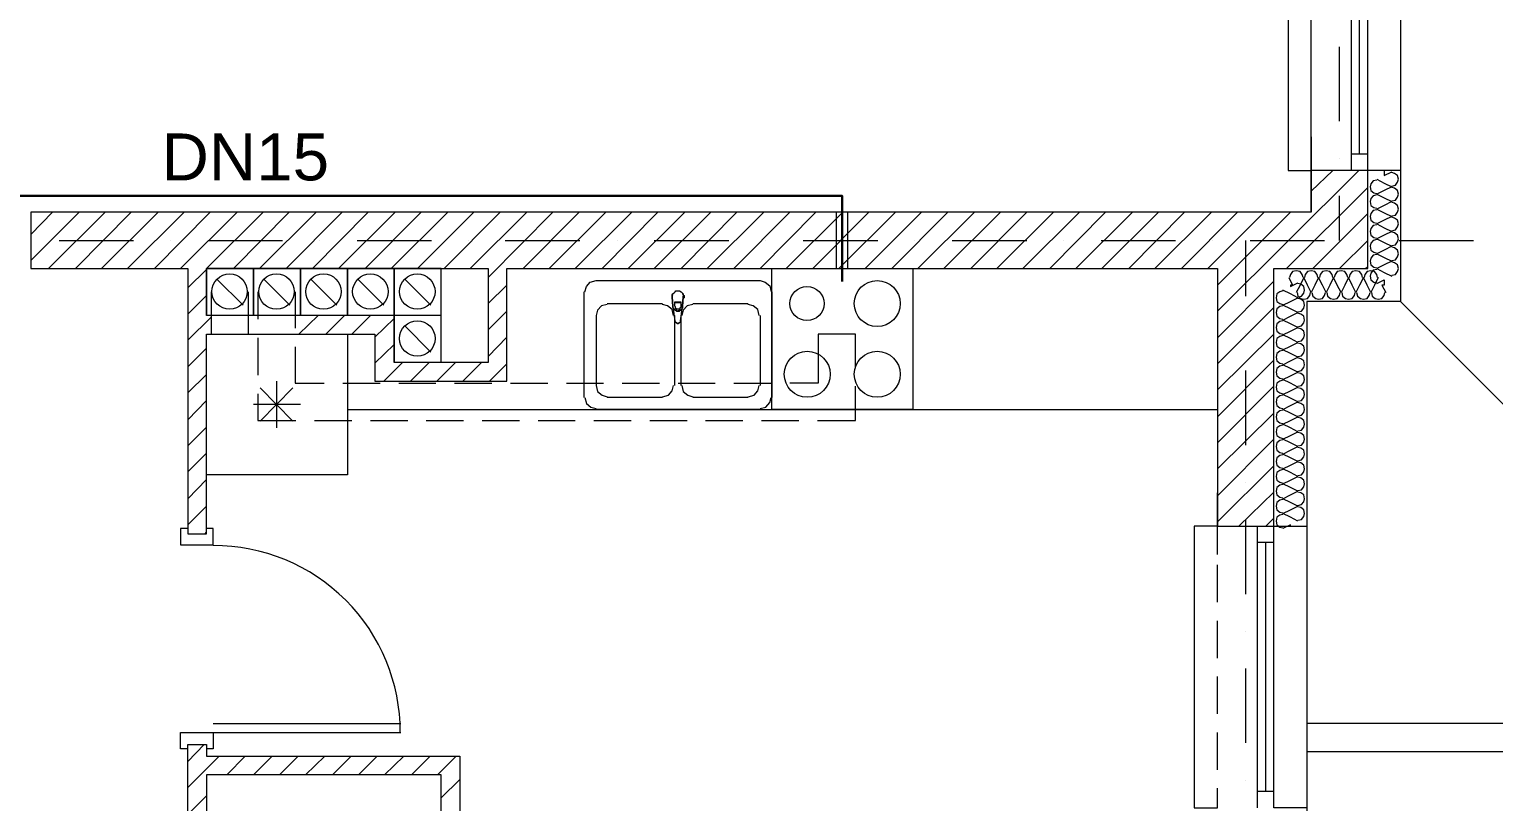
# Model space of a CAD drawing. Header units: millimetres. Extents: x 440 to 72591, y -28954 to 25941.
# Drawn here: x 21405 to 27646, y -20424 to -17130 of the extents above; entities that cross this region are included whole.
import ezdxf

# ---------------------------------------------------------------- set-up
doc = ezdxf.new("R2010")
doc.units = ezdxf.units.MM
for name, color, linetype in [('opisy', 7, 'Continuous'), ('podkład', 7, 'Continuous'), ('rury', 2, 'Continuous')]:
    doc.layers.add(name, color=color, linetype=linetype)
doc.layers.add('przeciski', color=7, linetype='Continuous', lineweight=9)
doc.styles.get("Standard").update_dxf_attribs({"font": 'arial.ttf'})

msp = doc.modelspace()

# ---------------------------------------------------------------- linework, layer by layer
at = {"layer": 'podkład', "color": 7, "lineweight": 5, "transparency": 33554572}
for points in [[(27249.7, -9973.1), (27249.7, -18290.6), (26849.7, -18290.6), (26849.7, -24287.4), (26217.9, -24287.4), (26217.9, -24147.7), (25217.9, -24147.7), (25217.9, -24287.4), (19929, -24287.4), (19929, -23789), (17030.6, -23789), (17030.6, -22789), (14649.7, -22789), (14649.7, -23789), (11751.2, -23789)], [(27249.7, -14671.5), (29167.1, -14671.5), (29167.1, -20211.2), (26849.7, -20211.2)], [(27249.7, -14792.1), (29049.7, -14792.1), (29049.7, -20090.6), (26849.7, -20090.6)], [(26868.7, -16531.8), (26770.3, -16531.8), (26770.3, -17731.8), (26868.7, -17731.8)], [(27040.1, -17731.8), (27040.1, -16531.8)], [(27249.7, -17731.8), (27110, -17731.8), (27110, -17662), (27110, -16601.7), (27040.1, -16601.7)], [(27075, -17662), (27075, -16601.7)], [(27040.1, -17662), (27110, -17662)], [(21786.2, -18150.9), (22049.7, -18150.9)], [(22560.8, -18350.9), (22560.8, -18150.9), (22360.8, -18150.9), (22360.8, -18350.9)], [(23160.8, -18350.9), (23160.8, -18150.9), (22960.8, -18150.9), (22960.8, -18350.9), (22960.8, -18150.9), (22760.8, -18150.9), (22760.8, -18350.9)], [(22205.2, -18195.3), (22316.3, -18306.4)], [(22405.2, -18195.3), (22516.3, -18306.4)], [(22805.2, -18195.3), (22916.3, -18306.4)], [(23005.2, -18195.3), (23116.3, -18306.4)], [(23773.5, -18249.3), (23779.8, -18227.1), (23795.7, -18208), (23821.1, -18201.7), (24519.5, -18201.7), (24541.7, -18208), (24560.8, -18223.9), (24567.1, -18249.3)], [(22179.8, -18249.3), (22179.8, -18430.2)], [(22338.5, -18249.3), (22338.5, -18430.2)], [(23770.3, -18700.1), (23770.3, -18249.3)], [(24144.9, -18277.9), (24144.9, -18274.7), (24144.9, -18271.5), (24144.9, -18265.2), (24144.9, -18262), (24148.1, -18258.8), (24151.2, -18255.6), (24154.4, -18252.5), (24157.6, -18249.3), (24160.8, -18246.1), (24163.9, -18246.1), (24170.3, -18246.1), (24173.5, -18246.1), (24176.6, -18246.1), (24183, -18249.3), (24186.2, -18252.5), (24189.3, -18255.6), (24192.5, -18258.8), (24192.5, -18262), (24195.7, -18265.2), (24195.7, -18271.5), (24195.7, -18274.7), (24192.5, -18277.9)], [(24144.9, -18268.3), (24144.9, -18271.5), (24148.1, -18312.8), (24148.1, -18316), (24151.2, -18319.1), (24151.2, -18322.3), (24154.4, -18325.5), (24157.6, -18328.6), (24160.8, -18328.6), (24163.9, -18331.8), (24167.1, -18331.8), (24170.3, -18331.8), (24176.6, -18331.8), (24179.8, -18328.6), (24183, -18328.6), (24183, -18325.5), (24179.8, -18328.6), (24176.6, -18328.6), (24170.3, -18331.8), (24167.1, -18331.8), (24163.9, -18328.6), (24160.8, -18328.6), (24157.6, -18325.5), (24154.4, -18325.5), (24151.2, -18322.3), (24151.2, -18319.1), (24148.1, -18316), (24148.1, -18312.8), (24144.9, -18271.5), (24144.9, -18268.3), (24148.1, -18262), (24148.1, -18258.8), (24151.2, -18255.6), (24154.4, -18252.5), (24157.6, -18249.3), (24160.8, -18246.1), (24163.9, -18246.1), (24170.3, -18246.1), (24173.5, -18246.1), (24176.6, -18246.1), (24183, -18249.3), (24186.2, -18252.5), (24189.3, -18255.6), (24189.3, -18258.8), (24192.5, -18262), (24192.5, -18268.3), (24192.5, -18271.5), (24189.3, -18312.8), (24189.3, -18316), (24189.3, -18319.1), (24186.2, -18322.3), (24183, -18325.5), (24186.2, -18322.3), (24189.3, -18319.1), (24189.3, -18316), (24189.3, -18312.8), (24192.5, -18271.5), (24192.5, -18268.3)], [(24144.9, -18271.5), (24144.9, -18271.5)], [(24192.5, -18271.5), (24192.5, -18271.5)], [(24570.3, -18249.3), (24570.3, -18700.1)], [(23868.7, -18303.3), (23843.3, -18309.6), (23827.4, -18328.6), (23821.1, -18350.9), (23821.1, -18649.3), (23827.4, -18674.7), (23846.5, -18690.6), (23868.7, -18696.9)], [(23868.7, -18300.1), (24103.6, -18300.1)], [(24151.2, -18350.9), (24144.9, -18325.5), (24125.8, -18309.6), (24103.6, -18303.3)], [(24186.2, -18322.3), (24179.8, -18373.1), (24179.8, -18376.3), (24179.8, -18379.4), (24176.6, -18382.6), (24173.5, -18382.6), (24170.3, -18385.8), (24167.1, -18385.8), (24167.1, -18382.6), (24163.9, -18382.6), (24160.8, -18382.6), (24160.8, -18379.4), (24157.6, -18376.3), (24157.6, -18373.1), (24151.2, -18322.3)], [(24183, -18296.9), (24154.4, -18296.9)], [(24233.8, -18303.3), (24208.4, -18309.6), (24192.5, -18328.6), (24186.2, -18350.9)], [(24233.8, -18300.1), (24468.7, -18300.1)], [(24516.3, -18350.9), (24510, -18325.5), (24490.9, -18309.6), (24468.7, -18303.3)], [(29049.7, -20090.6), (27249.7, -18290.6)], [(23160.8, -18550.9), (23160.8, -18350.9), (22960.8, -18350.9), (22960.8, -18550.9)], [(23005.2, -18395.3), (23116.3, -18506.4)], [(24154.4, -18350.9), (24154.4, -18649.3)], [(24183, -18649.3), (24183, -18350.9)], [(24519.5, -18350.9), (24519.5, -18649.3)], [(26849.7, -18563.6), (26849.7, -18827.1)], [(22389.3, -18658.8), (22529, -18801.7)], [(22389.3, -18801.7), (22529, -18658.8)], [(22459.2, -18630.2), (22459.2, -18830.2)], [(24103.6, -18696.9), (24129, -18690.6), (24144.9, -18671.5), (24151.2, -18649.3)], [(24186.2, -18649.3), (24192.5, -18674.7), (24211.6, -18690.6), (24233.8, -18696.9)], [(24468.7, -18696.9), (24494.1, -18690.6), (24510, -18671.5), (24516.3, -18649.3)], [(23773.5, -18700.1), (23779.8, -18725.5), (23798.9, -18741.3), (23821.1, -18747.7)], [(24103.6, -18700.1), (23868.7, -18700.1)], [(24103.6, -18700.1), (24103.6, -18700.1)], [(24468.7, -18700.1), (24233.8, -18700.1)], [(24468.7, -18700.1), (24468.7, -18700.1)], [(24519.5, -18747.7), (24544.9, -18741.3), (24560.8, -18722.3), (24567.1, -18700.1)], [(22360.8, -18728.6), (22560.8, -18728.6)], [(22760.8, -18750.9), (26468.7, -18750.9)], [(24519.5, -18750.9), (23821.1, -18750.9)], [(24519.5, -18750.9), (24519.5, -18750.9)], [(26468.7, -19369.9), (26468.7, -19106.4)], [(22081.4, -19258.8), (22049.7, -19258.8), (22049.7, -19328.6), (22189.3, -19328.6), (22189.3, -19258.8), (22160.8, -19258.8)], [(26468.7, -19249.3), (26370.3, -19249.3), (26370.3, -20449.3), (26468.7, -20449.3)], [(26640.1, -20449.3), (26640.1, -19249.3)], [(26710, -19319.1), (26710, -19249.3), (26849.7, -19249.3)], [(26849.7, -20449.3), (26710, -20449.3), (26710, -20379.4), (26710, -19319.1), (26640.1, -19319.1)], [(26675, -20379.4), (26675, -19319.1)], [(22189.3, -20090.6), (22989.3, -20090.6)], [(22081.4, -20198.5), (22049.7, -20198.5), (22049.7, -20128.6), (22189.3, -20128.6), (22189.3, -20198.5), (22160.8, -20198.5)], [(22189.3, -20128.6), (22989.3, -20128.6)], [(26640.1, -20379.4), (26710, -20379.4)]]:
    msp.add_lwpolyline(points, dxfattribs=at)
at = {"layer": 'podkład', "lineweight": 5, "transparency": 33554572}
for points in [[(26868.7, -17211.2), (26868.7, -17052.5)], [(26868.7, -17328.6), (26868.7, -17169.9)], [(26868.7, -17449.3), (26868.7, -17290.6)], [(26868.7, -17566.7), (26868.7, -17408)], [(26868.7, -17687.4), (26868.7, -17528.7)], [(26868.7, -17731.8), (26868.7, -17646.1)], [(26868.7, -17909.6), (26868.7, -17766.7)], [(22379.8, -18249.3), (22379.8, -18366.7)], [(22538.5, -18249.3), (22538.5, -18404.8)], [(22379.8, -18446.1), (22379.8, -18604.8)], [(24925.8, -18573.1), (24925.8, -18430.2), (24767.1, -18430.2), (24767.1, -18639.8), (24646.5, -18639.8)], [(22538.5, -18484.2), (22538.5, -18639.8), (22662.4, -18639.8)], [(22741.7, -18639.8), (22900.4, -18639.8)], [(22979.8, -18639.8), (23138.5, -18639.8)], [(23217.9, -18639.8), (23376.6, -18639.8)], [(23456, -18639.8), (23614.7, -18639.8)], [(23694.1, -18639.8), (23852.8, -18639.8)], [(23932.2, -18639.8), (24090.9, -18639.8)], [(24170.3, -18639.8), (24329, -18639.8)], [(24408.4, -18639.8), (24567.1, -18639.8)], [(24763.9, -18798.5), (24925.8, -18798.5), (24925.8, -18652.5)], [(22379.8, -18684.2), (22379.8, -18798.5), (22541.7, -18798.5)], [(22621.1, -18798.5), (22779.8, -18798.5)], [(22859.2, -18798.5), (23017.9, -18798.5)], [(23097.3, -18798.5), (23256, -18798.5)], [(23335.4, -18798.5), (23494.1, -18798.5)], [(23573.5, -18798.5), (23732.2, -18798.5)], [(23811.6, -18798.5), (23970.3, -18798.5)], [(24049.7, -18798.5), (24208.4, -18798.5)], [(24287.7, -18798.5), (24446.5, -18798.5)], [(24525.8, -18798.5), (24684.6, -18798.5)], [(26468.7, -19335), (26468.7, -19249.3)], [(26468.7, -19573.1), (26468.7, -19414.4)], [(26468.7, -19811.2), (26468.7, -19652.5)], [(26468.7, -20049.3), (26468.7, -19890.6)], [(26468.7, -20287.4), (26468.7, -20128.6)], [(26468.7, -20449.3), (26468.7, -20366.7)]]:
    msp.add_lwpolyline(points, dxfattribs=at)
at = {"layer": 'podkład', "color": 6, "lineweight": 5, "transparency": 33554572}
for points in [[(26989.3, -17522.3), (26989.3, -17204.8)], [(26989.3, -17681), (26989.3, -17681)], [(26989.3, -18030.2), (26989.3, -17839.8)], [(21532.2, -18030.2), (21849.7, -18030.2)], [(22008.4, -18030.2), (22008.4, -18030.2)], [(22167.1, -18030.2), (22484.6, -18030.2)], [(22643.3, -18030.2), (22643.3, -18030.2)], [(22802, -18030.2), (23119.5, -18030.2)], [(23278.2, -18030.2), (23278.2, -18030.2)], [(23433.8, -18030.2), (23751.2, -18030.2)], [(23910, -18030.2), (23910, -18030.2)], [(24068.7, -18030.2), (24386.2, -18030.2)], [(24544.9, -18030.2), (24544.9, -18030.2)], [(24703.6, -18030.2), (25021.1, -18030.2)], [(25179.8, -18030.2), (25179.8, -18030.2)], [(25338.5, -18030.2), (25656, -18030.2)], [(25814.7, -18030.2), (25814.7, -18030.2)], [(25973.5, -18030.2), (26290.9, -18030.2)], [(26449.7, -18030.2), (26449.7, -18030.2)], [(26589.3, -18030.2), (26589.3, -18268.3)], [(26608.4, -18030.2), (26925.8, -18030.2)], [(27084.6, -18030.2), (27084.6, -18030.2)], [(27243.3, -18030.2), (27560.8, -18030.2)], [(26589.3, -18427.1), (26589.3, -18427.1)], [(26589.3, -18585.8), (26589.3, -18903.3)], [(26589.3, -19062), (26589.3, -19062)], [(26589.3, -19220.7), (26589.3, -19538.2)], [(26589.3, -19696.9), (26589.3, -19696.9)], [(26589.3, -19855.6), (26589.3, -20173.1)], [(26589.3, -20331.8), (26589.3, -20331.8)]]:
    msp.add_lwpolyline(points, dxfattribs=at)
at = {"layer": 'podkład', "color": 7, "lineweight": 5, "transparency": 33554572}
for points in [[(26868.7, -17589), (26868.7, -17852.5)], [(22160.8, -18350.9), (22160.8, -18150.9), (22360.8, -18150.9), (22360.8, -18350.9), (22360.8, -18150.9), (22160.8, -18150.9)], [(22560.8, -18350.9), (22560.8, -18150.9), (22760.8, -18150.9), (22760.8, -18350.9), (22760.8, -18150.9), (22560.8, -18150.9)], [(24570.3, -18750.9), (24570.3, -18150.9), (25170.3, -18150.9), (25170.3, -18750.9)], [(22716.3, -18306.4), (22605.2, -18195.3)], [(24154.4, -18293.7), (24154.4, -18309.6), (24157.6, -18312.8), (24157.6, -18316), (24157.6, -18319.1), (24160.8, -18319.1), (24163.9, -18322.3), (24167.1, -18322.3), (24170.3, -18322.3), (24173.5, -18322.3), (24176.6, -18322.3), (24179.8, -18319.1), (24179.8, -18316), (24183, -18316), (24183, -18312.8), (24183, -18309.6), (24183, -18293.7)], [(22760.8, -18430.2), (22760.8, -19030.2), (22160.8, -19030.2), (22160.8, -18430.2)]]:
    msp.add_lwpolyline(points, close=True, dxfattribs=at)
at = {"layer": 'podkład', "color": 1, "lineweight": 5, "transparency": 33554572}
for points in [[(27110, -18150.9), (27110, -17731.8), (26868.7, -17731.8), (26868.7, -17909.6), (21411.6, -17909.6), (21411.6, -18150.9), (22081.4, -18150.9), (22081.4, -19281), (22160.8, -19281), (22160.8, -18430.2), (22878.2, -18430.2), (22878.2, -18630.2), (23440.1, -18630.2), (23440.1, -18150.9), (26468.7, -18150.9), (26468.7, -19249.3), (26710, -19249.3), (26710, -18150.9)], [(22960.8, -18550.9), (22960.8, -18350.9), (22160.8, -18350.9), (22160.8, -18150.9), (23360.8, -18150.9), (23360.8, -18550.9)], [(22640.1, -23909.6), (23160.8, -23909.6), (23160.8, -20309.6), (22160.8, -20309.6), (22160.8, -20909.6), (21840.1, -20909.6), (21840.1, -20830.2), (22081.4, -20830.2), (22081.4, -20179.4), (22160.8, -20179.4), (22160.8, -20230.2), (23240.1, -20230.2), (23240.1, -23909.6), (23329, -23909.6), (23329, -24147.7), (22640.1, -24147.7)]]:
    msp.add_lwpolyline(points, close=True, dxfattribs=at)
at = {"layer": 'podkład', "color": 8, "lineweight": 5, "true_color": 0x808080, "transparency": 33554572}
for points in [[(26468.7, -18331.8), (27071.9, -17731.8)], [(26868.7, -17820.7), (26960.8, -17731.8)], [(27148.1, -17773.1), (27132.2, -17776.3), (27122.7, -17789), (27119.5, -17801.7), (27122.7, -17817.5), (27135.4, -17827.1), (27148.1, -17830.2)], [(27148.1, -17769.9), (27179.8, -17785.8), (27211.6, -17801.7), (27179.8, -17817.5), (27148.1, -17833.4), (27179.8, -17849.3), (27211.6, -17865.2), (27179.8, -17881), (27148.1, -17896.9), (27179.8, -17912.8), (27211.6, -17928.7), (27179.8, -17944.5), (27148.1, -17960.4), (27179.8, -17976.3), (27211.6, -17992.1), (27179.8, -18008), (27148.1, -18023.9), (27179.8, -18039.8), (27211.6, -18055.6), (27179.8, -18071.5), (27148.1, -18087.4), (27179.8, -18103.3), (27211.6, -18119.1), (27179.8, -18135), (27148.1, -18150.9), (27179.8, -18166.7), (27211.6, -18182.6)], [(27179.8, -17731.8), (27179.8, -17754), (27211.6, -17738.2)], [(27211.6, -17798.5), (27227.4, -17795.3), (27237, -17782.6), (27240.1, -17769.9), (27237, -17754), (27224.3, -17744.5), (27211.6, -17741.3)], [(26763.9, -18150.9), (27110, -17804.8)], [(27148.1, -17836.6), (27132.2, -17839.8), (27122.7, -17852.5), (27119.5, -17865.2), (27122.7, -17881), (27135.4, -17890.6), (27148.1, -17893.7)], [(27211.6, -17862), (27227.4, -17858.8), (27237, -17846.1), (27240.1, -17833.4), (27237, -17817.5), (27224.3, -17808), (27211.6, -17804.8)], [(21411.6, -18004.8), (21503.6, -17909.6)], [(21411.6, -18116), (21617.9, -17909.6)], [(21487.7, -18150.9), (21729, -17909.6)], [(21602, -18150.9), (21840.1, -17909.6)], [(21713.1, -18150.9), (21954.4, -17909.6)], [(21824.3, -18150.9), (22065.5, -17909.6)], [(21938.5, -18150.9), (22176.6, -17909.6)], [(22049.7, -18150.9), (22290.9, -17909.6)], [(22160.8, -18150.9), (22402, -17909.6)], [(22275.1, -18150.9), (22513.1, -17909.6)], [(22386.2, -18150.9), (22627.4, -17909.6)], [(22500.4, -18150.9), (22738.5, -17909.6)], [(22611.6, -18150.9), (22849.7, -17909.6)], [(22722.7, -18150.9), (22963.9, -17909.6)], [(22837, -18150.9), (23075.1, -17909.6)], [(22948.1, -18150.9), (23189.3, -17909.6)], [(23059.2, -18150.9), (23300.4, -17909.6)], [(23173.5, -18150.9), (23411.6, -17909.6)], [(23284.6, -18150.9), (23525.8, -17909.6)], [(23360.8, -18189), (23637, -17909.6)], [(23510, -18150.9), (23748.1, -17909.6)], [(23621.1, -18150.9), (23862.4, -17909.6)], [(23732.2, -18150.9), (23973.5, -17909.6)], [(23846.5, -18150.9), (24084.6, -17909.6)], [(23957.6, -18150.9), (24198.9, -17909.6)], [(24068.7, -18150.9), (24310, -17909.6)], [(24183, -18150.9), (24421.1, -17909.6)], [(24294.1, -18150.9), (24535.4, -17909.6)], [(24408.4, -18150.9), (24646.5, -17909.6)], [(24519.5, -18150.9), (24757.6, -17909.6)], [(24630.6, -18150.9), (24871.9, -17909.6)], [(24744.9, -18150.9), (24983, -17909.6)], [(24856, -18150.9), (25097.3, -17909.6)], [(24967.1, -18150.9), (25208.4, -17909.6)], [(25081.4, -18150.9), (25319.5, -17909.6)], [(25192.5, -18150.9), (25433.8, -17909.6)], [(25303.6, -18150.9), (25544.9, -17909.6)], [(25417.9, -18150.9), (25656, -17909.6)], [(25529, -18150.9), (25770.3, -17909.6)], [(25640.1, -18150.9), (25881.4, -17909.6)], [(25754.4, -18150.9), (25992.5, -17909.6)], [(25865.5, -18150.9), (26106.8, -17909.6)], [(25976.6, -18150.9), (26217.9, -17909.6)], [(26090.9, -18150.9), (26329, -17909.6)], [(26202, -18150.9), (26443.3, -17909.6)], [(26316.3, -18150.9), (26554.4, -17909.6)], [(26427.4, -18150.9), (26668.7, -17909.6)], [(26468.7, -18220.7), (26779.8, -17909.6)], [(27148.1, -17900.1), (27132.2, -17903.3), (27122.7, -17916), (27119.5, -17928.7), (27122.7, -17944.5), (27135.4, -17954), (27148.1, -17957.2)], [(27211.6, -17925.5), (27227.4, -17922.3), (27237, -17909.6), (27240.1, -17896.9), (27237, -17881), (27224.3, -17871.5), (27211.6, -17868.3)], [(26875, -18150.9), (27110, -17916)], [(27148.1, -17963.6), (27132.2, -17966.7), (27122.7, -17979.4), (27119.5, -17992.1), (27122.7, -18008), (27135.4, -18017.5), (27148.1, -18020.7)], [(27211.6, -17989), (27227.4, -17985.8), (27237, -17973.1), (27240.1, -17960.4), (27237, -17944.5), (27224.3, -17935), (27211.6, -17931.8)], [(26989.3, -18150.9), (27110, -18030.2)], [(27148.1, -18027.1), (27132.2, -18030.2), (27122.7, -18042.9), (27119.5, -18055.6), (27122.7, -18071.5), (27135.4, -18081), (27148.1, -18084.2)], [(27211.6, -18052.5), (27227.4, -18049.3), (27237, -18036.6), (27240.1, -18023.9), (27237, -18008), (27224.3, -17998.5), (27211.6, -17995.3)], [(27148.1, -18090.6), (27132.2, -18093.7), (27122.7, -18106.4), (27119.5, -18119.1), (27122.7, -18135), (27135.4, -18144.5), (27148.1, -18147.7)], [(27211.6, -18116), (27227.4, -18112.8), (27237, -18100.1), (27240.1, -18087.4), (27237, -18071.5), (27224.3, -18062), (27211.6, -18058.8)], [(22081.4, -18233.4), (22160.8, -18154)], [(26833.8, -18189), (26830.6, -18176.3), (26821.1, -18163.6), (26805.2, -18160.4), (26789.3, -18163.6), (26779.8, -18176.3), (26776.6, -18189)], [(26897.3, -18189), (26894.1, -18176.3), (26884.6, -18163.6), (26868.7, -18160.4), (26852.8, -18163.6), (26843.3, -18176.3), (26840.1, -18189)], [(26960.8, -18189), (26957.6, -18176.3), (26948.1, -18163.6), (26932.2, -18160.4), (26916.3, -18163.6), (26906.8, -18176.3), (26903.6, -18189)], [(27024.3, -18189), (27021.1, -18176.3), (27011.6, -18163.6), (26995.7, -18160.4), (26979.8, -18163.6), (26970.3, -18176.3), (26967.1, -18189)], [(27087.7, -18189), (27084.6, -18176.3), (27075, -18163.6), (27059.2, -18160.4), (27043.3, -18163.6), (27033.8, -18176.3), (27030.6, -18189)], [(27151.2, -18189), (27148.1, -18176.3), (27138.5, -18163.6), (27122.7, -18160.4), (27106.8, -18163.6), (27097.3, -18176.3), (27094.1, -18189)], [(27100.4, -18150.9), (27110, -18141.3)], [(27148.1, -18154), (27132.2, -18157.2), (27122.7, -18169.9), (27119.5, -18182.6), (27122.7, -18198.5), (27135.4, -18208), (27148.1, -18211.2)], [(27211.6, -18179.4), (27227.4, -18176.3), (27237, -18163.6), (27240.1, -18150.9), (27237, -18135), (27224.3, -18125.5), (27211.6, -18122.3)], [(23360.8, -18300.1), (23440.1, -18220.7)], [(26468.7, -18446.1), (26710, -18204.8)], [(26773.5, -18189), (26789.3, -18220.7), (26779.8, -18220.7), (26779.8, -18227.1), (26811.6, -18211.2)], [(27154.4, -18189), (27138.5, -18220.7), (27122.7, -18252.5), (27106.8, -18220.7), (27090.9, -18189), (27075, -18220.7), (27059.2, -18252.5), (27043.3, -18220.7), (27027.4, -18189), (27011.6, -18220.7), (26995.7, -18252.5), (26979.8, -18220.7), (26963.9, -18189), (26948.1, -18220.7), (26932.2, -18252.5), (26916.3, -18220.7), (26900.4, -18189), (26884.6, -18220.7), (26868.7, -18252.5), (26852.8, -18220.7), (26837, -18189), (26821.1, -18220.7), (26805.2, -18252.5)], [(26811.6, -18271.5), (26827.4, -18268.3), (26837, -18255.6), (26840.1, -18242.9), (26837, -18227.1), (26824.3, -18217.5), (26811.6, -18214.4)], [(27148.1, -18214.4), (27179.8, -18198.5), (27179.8, -18220.7), (27170.3, -18220.7), (27186.2, -18252.5)], [(22081.4, -18344.5), (22160.8, -18265.2)], [(26748.1, -18246.1), (26735.4, -18249.3), (26722.7, -18258.8), (26719.5, -18274.7), (26722.7, -18290.6), (26735.4, -18300.1), (26748.1, -18303.3)], [(26811.6, -19227.1), (26779.8, -19211.2), (26748.1, -19195.3), (26779.8, -19179.4), (26811.6, -19163.6), (26779.8, -19147.7), (26748.1, -19131.8), (26779.8, -19116), (26811.6, -19100.1), (26779.8, -19084.2), (26748.1, -19068.3), (26779.8, -19052.5), (26811.6, -19036.6), (26779.8, -19020.7), (26748.1, -19004.8), (26779.8, -18989), (26811.6, -18973.1), (26779.8, -18957.2), (26748.1, -18941.3), (26779.8, -18925.5), (26811.6, -18909.6), (26779.8, -18893.7), (26748.1, -18877.9), (26779.8, -18862), (26811.6, -18846.1), (26779.8, -18830.2), (26748.1, -18814.4), (26779.8, -18798.5), (26811.6, -18782.6), (26779.8, -18766.7), (26748.1, -18750.9), (26779.8, -18735), (26811.6, -18719.1), (26779.8, -18703.3), (26748.1, -18687.4), (26779.8, -18671.5), (26811.6, -18655.6), (26779.8, -18639.8), (26748.1, -18623.9), (26779.8, -18608), (26811.6, -18592.1), (26779.8, -18576.3), (26748.1, -18560.4), (26779.8, -18544.5), (26811.6, -18528.7), (26779.8, -18512.8), (26748.1, -18496.9), (26779.8, -18481), (26811.6, -18465.2), (26779.8, -18449.3), (26748.1, -18433.4), (26779.8, -18417.5), (26811.6, -18401.7), (26779.8, -18385.8), (26748.1, -18369.9), (26779.8, -18354), (26811.6, -18338.2), (26779.8, -18322.3), (26748.1, -18306.4), (26779.8, -18290.6), (26811.6, -18274.7), (26779.8, -18258.8), (26748.1, -18242.9)], [(26808.4, -18252.5), (26811.6, -18268.3), (26824.3, -18277.9), (26837, -18281), (26852.8, -18277.9), (26862.4, -18265.2), (26865.5, -18252.5)], [(26811.6, -18335), (26827.4, -18331.8), (26837, -18319.1), (26840.1, -18306.4), (26837, -18290.6), (26824.3, -18281), (26811.6, -18277.9)], [(26871.9, -18252.5), (26875, -18268.3), (26887.7, -18277.9), (26900.4, -18281), (26916.3, -18277.9), (26925.8, -18265.2), (26929, -18252.5)], [(26935.4, -18252.5), (26938.5, -18268.3), (26951.2, -18277.9), (26963.9, -18281), (26979.8, -18277.9), (26989.3, -18265.2), (26992.5, -18252.5)], [(26998.9, -18252.5), (27002, -18268.3), (27014.7, -18277.9), (27027.4, -18281), (27043.3, -18277.9), (27052.8, -18265.2), (27056, -18252.5)], [(27062.4, -18252.5), (27065.5, -18268.3), (27078.2, -18277.9), (27090.9, -18281), (27106.8, -18277.9), (27116.3, -18265.2), (27119.5, -18252.5)], [(27125.8, -18252.5), (27129, -18268.3), (27141.7, -18277.9), (27154.4, -18281), (27170.3, -18277.9), (27179.8, -18265.2), (27183, -18252.5)], [(23360.8, -18411.2), (23440.1, -18331.8)], [(26468.7, -18557.2), (26710, -18316)], [(26748.1, -18309.6), (26735.4, -18312.8), (26722.7, -18322.3), (26719.5, -18338.2), (26722.7, -18354), (26735.4, -18363.6), (26748.1, -18366.7)], [(26811.6, -18398.5), (26827.4, -18395.3), (26837, -18382.6), (26840.1, -18369.9), (26837, -18354), (26824.3, -18344.5), (26811.6, -18341.3)], [(22081.4, -18455.6), (22179.8, -18357.2)], [(22554.4, -18430.2), (22637, -18350.9)], [(22668.7, -18430.2), (22748.1, -18350.9)], [(22779.8, -18430.2), (22859.2, -18350.9)], [(22878.2, -18442.9), (22960.8, -18363.6)], [(26748.1, -18373.1), (26735.4, -18376.3), (26722.7, -18385.8), (26719.5, -18401.7), (26722.7, -18417.5), (26735.4, -18427.1), (26748.1, -18430.2)], [(26811.6, -18462), (26827.4, -18458.8), (26837, -18446.1), (26840.1, -18433.4), (26837, -18417.5), (26824.3, -18408), (26811.6, -18404.8)], [(23360.8, -18525.5), (23440.1, -18442.9)], [(26468.7, -18668.3), (26710, -18430.2)], [(26748.1, -18436.6), (26735.4, -18439.8), (26722.7, -18449.3), (26719.5, -18465.2), (26722.7, -18481), (26735.4, -18490.6), (26748.1, -18493.7)], [(26811.6, -18525.5), (26827.4, -18522.3), (26837, -18509.6), (26840.1, -18496.9), (26837, -18481), (26824.3, -18471.5), (26811.6, -18468.3)], [(22081.4, -18569.9), (22160.8, -18490.6)], [(22878.2, -18554), (22960.8, -18474.7)], [(26748.1, -18500.1), (26735.4, -18503.3), (26722.7, -18512.8), (26719.5, -18528.7), (26722.7, -18544.5), (26735.4, -18554), (26748.1, -18557.2)], [(26811.6, -18589), (26827.4, -18585.8), (26837, -18573.1), (26840.1, -18560.4), (26837, -18544.5), (26824.3, -18535), (26811.6, -18531.8)], [(22916.3, -18630.2), (22995.7, -18550.9)], [(23030.6, -18630.2), (23110, -18550.9)], [(23141.7, -18630.2), (23221.1, -18550.9)], [(23252.8, -18630.2), (23332.2, -18550.9)], [(23367.1, -18630.2), (23440.1, -18557.2)], [(26468.7, -18782.6), (26710, -18541.3)], [(26748.1, -18563.6), (26735.4, -18566.7), (26722.7, -18576.3), (26719.5, -18592.1), (26722.7, -18608), (26735.4, -18617.5), (26748.1, -18620.7)], [(26811.6, -18652.5), (26827.4, -18649.3), (26837, -18636.6), (26840.1, -18623.9), (26837, -18608), (26824.3, -18598.5), (26811.6, -18595.3)], [(22081.4, -18681), (22160.8, -18601.7)], [(26468.7, -18893.7), (26710, -18652.5)], [(26748.1, -18627.1), (26735.4, -18630.2), (26722.7, -18639.8), (26719.5, -18655.6), (26722.7, -18671.5), (26735.4, -18681), (26748.1, -18684.2)], [(26811.6, -18716), (26827.4, -18712.8), (26837, -18700.1), (26840.1, -18687.4), (26837, -18671.5), (26824.3, -18662), (26811.6, -18658.8)], [(22081.4, -18795.3), (22160.8, -18712.8)], [(26748.1, -18690.6), (26735.4, -18693.7), (26722.7, -18703.3), (26719.5, -18719.1), (26722.7, -18735), (26735.4, -18744.5), (26748.1, -18747.7)], [(26811.6, -18779.4), (26827.4, -18776.3), (26837, -18763.6), (26840.1, -18750.9), (26837, -18735), (26824.3, -18725.5), (26811.6, -18722.3)], [(26468.7, -19004.8), (26710, -18766.7)], [(26748.1, -18754), (26735.4, -18757.2), (26722.7, -18766.7), (26719.5, -18782.6), (26722.7, -18798.5), (26735.4, -18808), (26748.1, -18811.2)], [(26811.6, -18842.9), (26827.4, -18839.8), (26837, -18827.1), (26840.1, -18814.4), (26837, -18798.5), (26824.3, -18789), (26811.6, -18785.8)], [(22081.4, -18906.4), (22160.8, -18827.1)], [(26748.1, -18817.5), (26735.4, -18820.7), (26722.7, -18830.2), (26719.5, -18846.1), (26722.7, -18862), (26735.4, -18871.5), (26748.1, -18874.7)], [(26468.7, -19119.1), (26710, -18877.9)], [(26748.1, -18881), (26735.4, -18884.2), (26722.7, -18893.7), (26719.5, -18909.6), (26722.7, -18925.5), (26735.4, -18935), (26748.1, -18938.2)], [(26811.6, -18906.4), (26827.4, -18903.3), (26837, -18890.6), (26840.1, -18877.9), (26837, -18862), (26824.3, -18852.5), (26811.6, -18849.3)], [(22081.4, -19017.5), (22160.8, -18938.2)], [(26748.1, -18944.5), (26735.4, -18947.7), (26722.7, -18957.2), (26719.5, -18973.1), (26722.7, -18989), (26735.4, -18998.5), (26748.1, -19001.7)], [(26811.6, -18969.9), (26827.4, -18966.7), (26837, -18954), (26840.1, -18941.3), (26837, -18925.5), (26824.3, -18916), (26811.6, -18912.8)], [(26468.7, -19230.2), (26710, -18992.1)], [(26748.1, -19008), (26735.4, -19011.2), (26722.7, -19020.7), (26719.5, -19036.6), (26722.7, -19052.5), (26735.4, -19062), (26748.1, -19065.2)], [(26811.6, -19033.4), (26827.4, -19030.2), (26837, -19017.5), (26840.1, -19004.8), (26837, -18989), (26824.3, -18979.4), (26811.6, -18976.3)], [(22081.4, -19131.8), (22160.8, -19049.3)], [(26748.1, -19071.5), (26735.4, -19074.7), (26722.7, -19084.2), (26719.5, -19100.1), (26722.7, -19116), (26735.4, -19125.5), (26748.1, -19128.6)], [(26811.6, -19096.9), (26827.4, -19093.7), (26837, -19081), (26840.1, -19068.3), (26837, -19052.5), (26824.3, -19042.9), (26811.6, -19039.8)], [(26560.8, -19249.3), (26710, -19103.3)], [(26748.1, -19135), (26735.4, -19138.2), (26722.7, -19147.7), (26719.5, -19163.6), (26722.7, -19179.4), (26735.4, -19189), (26748.1, -19192.1)], [(26811.6, -19160.4), (26827.4, -19157.2), (26837, -19144.5), (26840.1, -19131.8), (26837, -19116), (26824.3, -19106.4), (26811.6, -19103.3)], [(22081.4, -19242.9), (22160.8, -19163.6)], [(26675, -19249.3), (26710, -19214.4)], [(26748.1, -19198.5), (26735.4, -19201.7), (26722.7, -19211.2), (26719.5, -19227.1), (26722.7, -19242.9), (26735.4, -19252.5), (26748.1, -19255.6)], [(26811.6, -19223.9), (26827.4, -19220.7), (26837, -19208), (26840.1, -19195.3), (26837, -19179.4), (26824.3, -19169.9), (26811.6, -19166.7)], [(22154.4, -19281), (22160.8, -19274.7)], [(26779.8, -19249.3), (26779.8, -19242.9), (26748.1, -19258.8)], [(22081.4, -20252.5), (22151.2, -20179.4)], [(22081.4, -20363.6), (22214.7, -20230.2)], [(22246.5, -20309.6), (22325.8, -20230.2)], [(22360.8, -20309.6), (22440.1, -20230.2)], [(22471.9, -20309.6), (22551.2, -20230.2)], [(22583, -20309.6), (22665.5, -20230.2)], [(22697.3, -20309.6), (22776.6, -20230.2)], [(22808.4, -20309.6), (22887.7, -20230.2)], [(22919.5, -20309.6), (23002, -20230.2)], [(23033.8, -20309.6), (23113.1, -20230.2)], [(23144.9, -20309.6), (23224.3, -20230.2)], [(23160.8, -20408), (23240.1, -20328.6)], [(22081.4, -20477.9), (22160.8, -20398.5)]]:
    msp.add_lwpolyline(points, dxfattribs=at)
at = {"layer": 'podkład', "color": 7, "lineweight": 5, "transparency": 33554572}
for centre, radius in [((22258.9, -18248.7), 75.6), ((22258.9, -18248.7), 75.6), ((22458.9, -18248.7), 75.6), ((22658.9, -18248.7), 75.6), ((22658.9, -18248.7), 75.6), ((22858.9, -18248.7), 75.6), ((23058.9, -18248.7), 75.6), ((25019.2, -18299.7), 98), ((24719.7, -18299.8), 72.8), ((23058.9, -18448.7), 75.6), ((24720.8, -18601.3), 98), ((25019.2, -18601.3), 98)]:
    msp.add_circle(centre, radius, dxfattribs=at)
msp.add_arc((22192.3, -20125.7), 793.9, 359.78845, 90.21163, dxfattribs=at)
at = {"layer": 'przeciski', "lineweight": 9}
for points in [[(24846.1, -18150.9), (24846.1, -17909.6)], [(24893.9, -18150.9), (24893.9, -17909.6)]]:
    msp.add_lwpolyline(points, dxfattribs=at)
at = {"layer": 'rury', "lineweight": 30}
msp.add_lwpolyline([(24870.3, -18206.1), (24870.3, -17840.8), (19700.3, -17840.8), (19700.3, -16596.6), (19432, -16596.6), (19432, -16365.2)], dxfattribs=at)

# ---------------------------------------------------------------- texts
at = {"layer": 'opisy', "insert": (21968.7, -17574.5), "char_height": 200, "attachment_point": 1}
msp.add_mtext_dynamic_manual_height_columns('DN15', width=331.49, gutter_width=11.6, heights=[0], dxfattribs=at)

doc.saveas('drawing.dxf')
